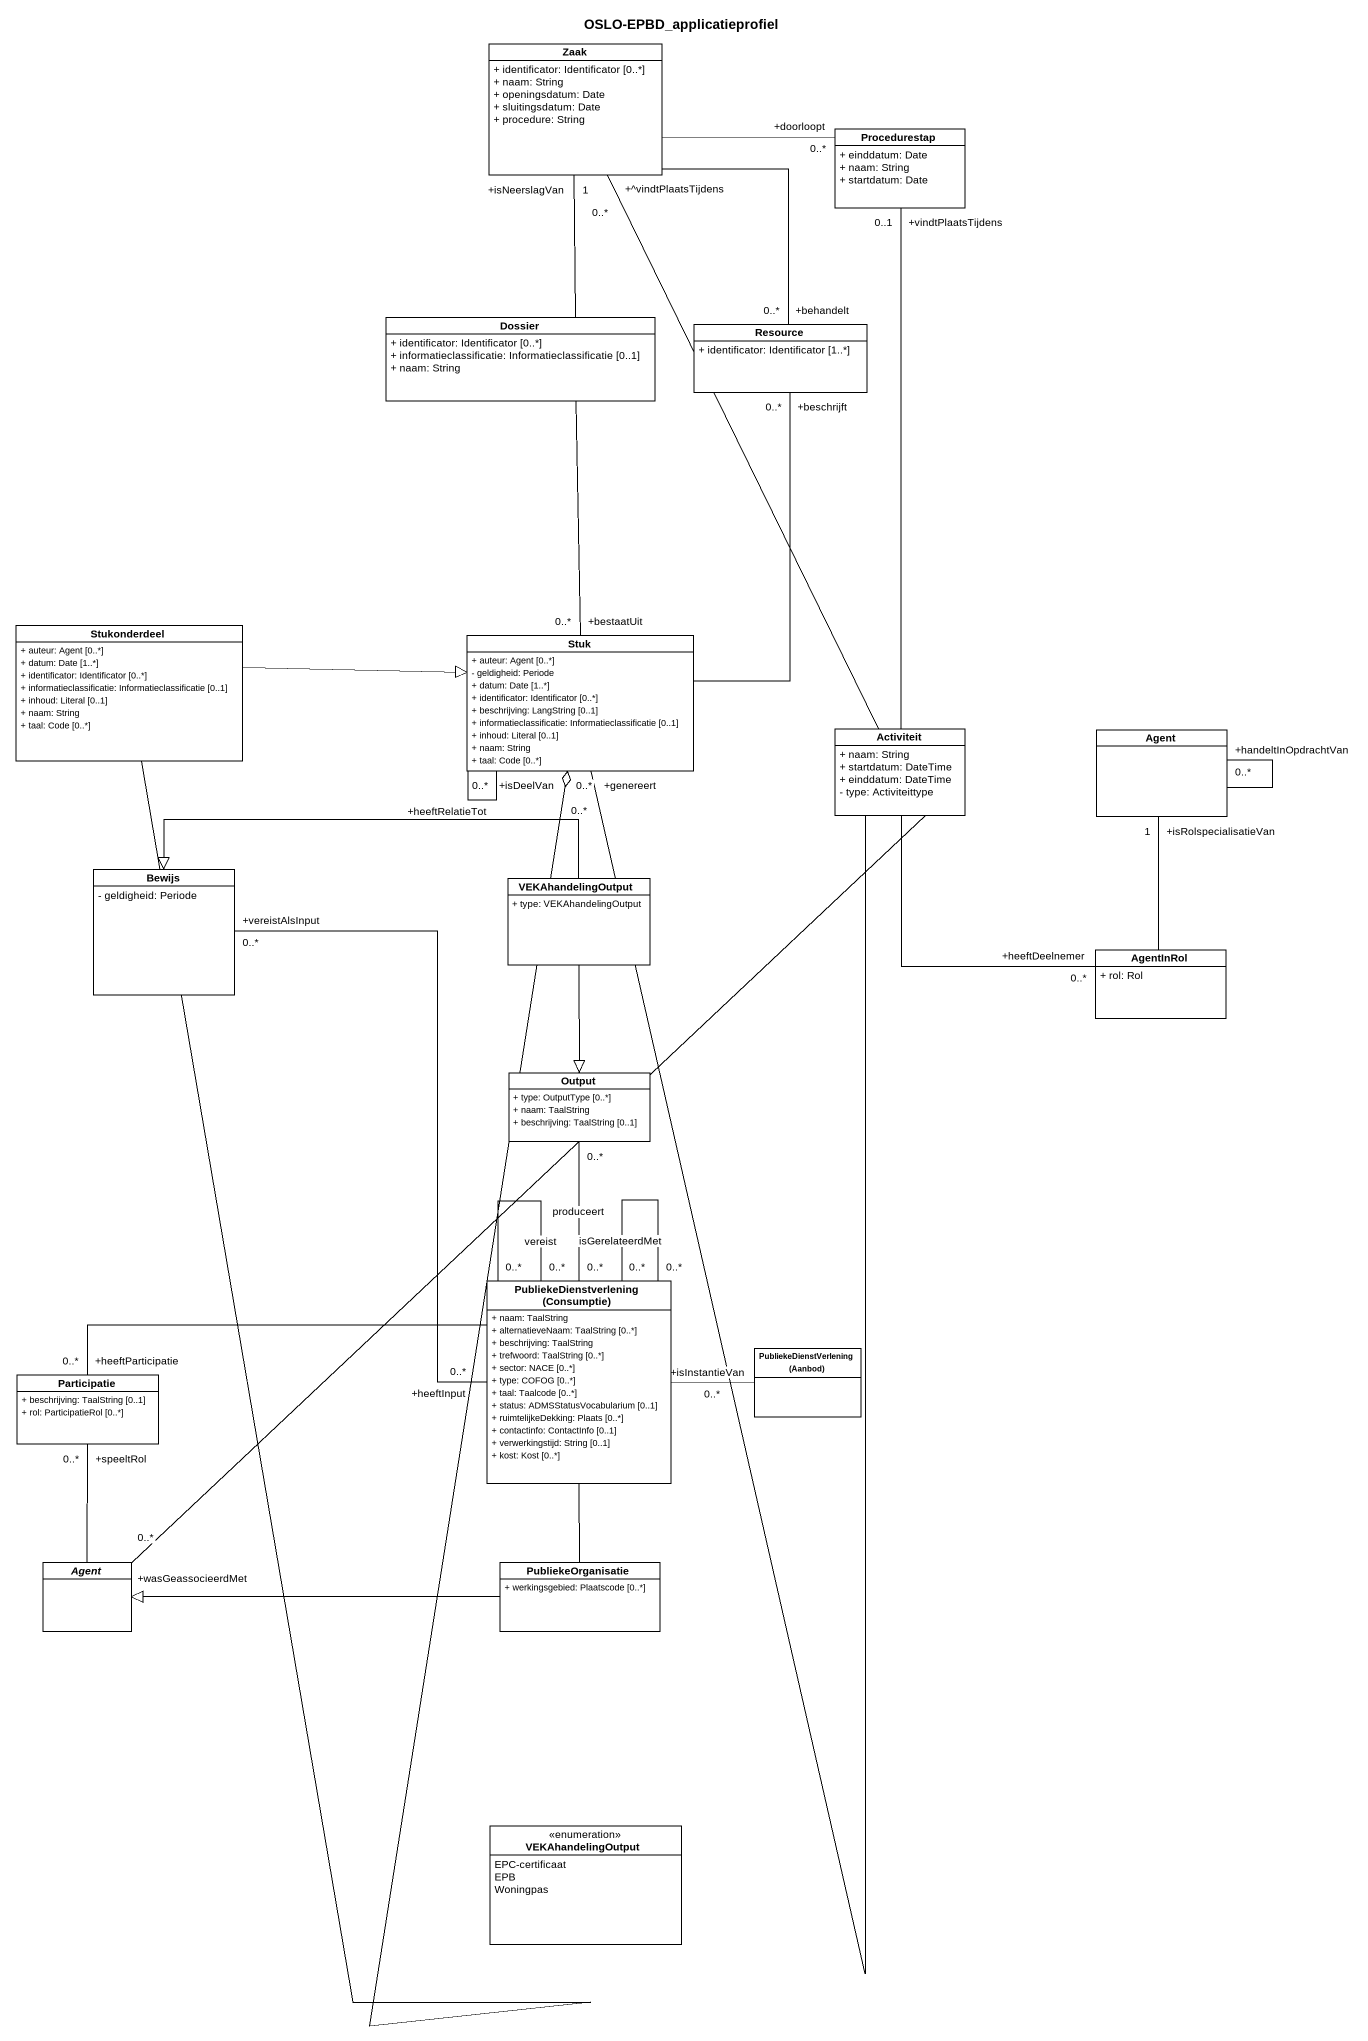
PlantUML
@startuml
title OSLO-EPBD_applicatieprofiel
hide circle
hide empty members
skinparam classAttributeIconSize 0
class Zaak {
  + identificator: Identificator [0..*]
  + naam: String
  + openingsdatum: Date
  + sluitingsdatum: Date
  + procedure: String
}
class Procedurestap {
  + einddatum: Date
  + naam: String
  + startdatum: Date
}
class Dossier {
  + identificator: Identificator [0..*]
  + informatieclassificatie: Informatieclassificatie [0..1]
  + naam: String
}
class Resource {
  + identificator: Identificator [1..*]
}
class Stukonderdeel {
  + auteur: Agent [0..*]
  + datum: Date [1..*]
  + identificator: Identificator [0..*]
  + informatieclassificatie: Informatieclassificatie [0..1]
  + inhoud: Literal [0..1]
  + naam: String
  + taal: Code [0..*]
}
class Stuk {
  + auteur: Agent [0..*]
  - geldigheid: Periode
  + datum: Date [1..*]
  + identificator: Identificator [0..*]
  + beschrijving: LangString [0..1]
  + informatieclassificatie: Informatieclassificatie [0..1]
  + inhoud: Literal [0..1]
  + naam: String
  + taal: Code [0..*]
}
class Activiteit {
  + naam: String
  + startdatum: DateTime
  + einddatum: DateTime
  - type: Activiteittype
}
class "Agent" as Agent_
class Bewijs {
  - geldigheid: Periode
}
class VEKAhandelingOutput {
  + type: VEKAhandelingOutput
}
class AgentInRol {
  + rol: Rol
}
class Output {
  + type: OutputType [0..*]
  + naam: TaalString
  + beschrijving: TaalString [0..1]
}
class "PubliekeDienstverlening (Consumptie)" as PubliekeDienstverlening {
  + naam: TaalString
  + alternatieveNaam: TaalString [0..*]
  + beschrijving: TaalString
  + trefwoord: TaalString [0..*]
  + sector: NACE [0..*]
  + type: COFOG [0..*]
  + taal: Taalcode [0..*]
  + status: ADMSStatusVocabularium [0..1]
  + ruimtelijkeDekking: Plaats [0..*]
  + contactinfo: ContactInfo [0..1]
  + verwerkingstijd: String [0..1]
  + kost: Kost [0..*]
}
class "PubliekeDienstVerlening (Aanbod)" as PubliekeDienstVerlening
class Participatie {
  + beschrijving: TaalString [0..1]
  + rol: ParticipatieRol [0..*]
}
abstract class "Agent" as Agent__2
class PubliekeOrganisatie {
  + werkingsgebied: Plaatscode [0..*]
}
enum "VEKAhandelingOutput" as VEKAhandelingOutput_2 {
  EPC-certificaat
  EPB
  Woningpas
}
Zaak -right- "+doorloopt\n0..*" Procedurestap
Zaak -- "+behandelt\n0..*" Resource
Dossier -up- "+isNeerslagVan\n1" Zaak
Dossier -- "+bestaatUit\n0..*" Stuk
Stukonderdeel -right-o "+isDeelVan\n0..*" Stuk
Stukonderdeel -right-|> Stuk
Stuk -up- "+beschrijft\n0..*" Resource
Stuk -- "+heeftRelatieTot\n0..*" Stuk
Activiteit -up- "+^vindtPlaatsTijdens\n0..*" Zaak
Activiteit -up- "+vindtPlaatsTijdens\n0..1" Procedurestap
Activiteit -left- "+genereert\n0..*" Stuk
Activiteit -- "+heeftDeelnemer\n0..*" AgentInRol
Activiteit -- "+wasGeassocieerdMet\n0..*" Agent__2
Agent_ -- "+handeltInOpdrachtVan\n0..*" Agent_
Bewijs "+vereistAlsInput\n0..*" -- "+heeftInput\n0..*" PubliekeDienstverlening
VEKAhandelingOutput -left-|> Bewijs
VEKAhandelingOutput --|> Output
AgentInRol -up- "+isRolspecialisatieVan\n1" Agent_
PubliekeDienstverlening "0..*" -up- "0..*" Output : produceert
PubliekeDienstverlening "0..*" -- "0..*" PubliekeDienstverlening : isGerelateerdMet
PubliekeDienstverlening "0..*" -- "0..*" PubliekeDienstverlening : vereist
PubliekeDienstverlening -left- "+heeftParticipatie\n0..*" Participatie
PubliekeDienstVerlening "+isInstantieVan\n0..*" -left- PubliekeDienstverlening
Agent__2 -up- "+speeltRol\n0..*" Participatie
PubliekeOrganisatie -up- PubliekeDienstverlening
PubliekeOrganisatie -left-|> Agent__2
@enduml
